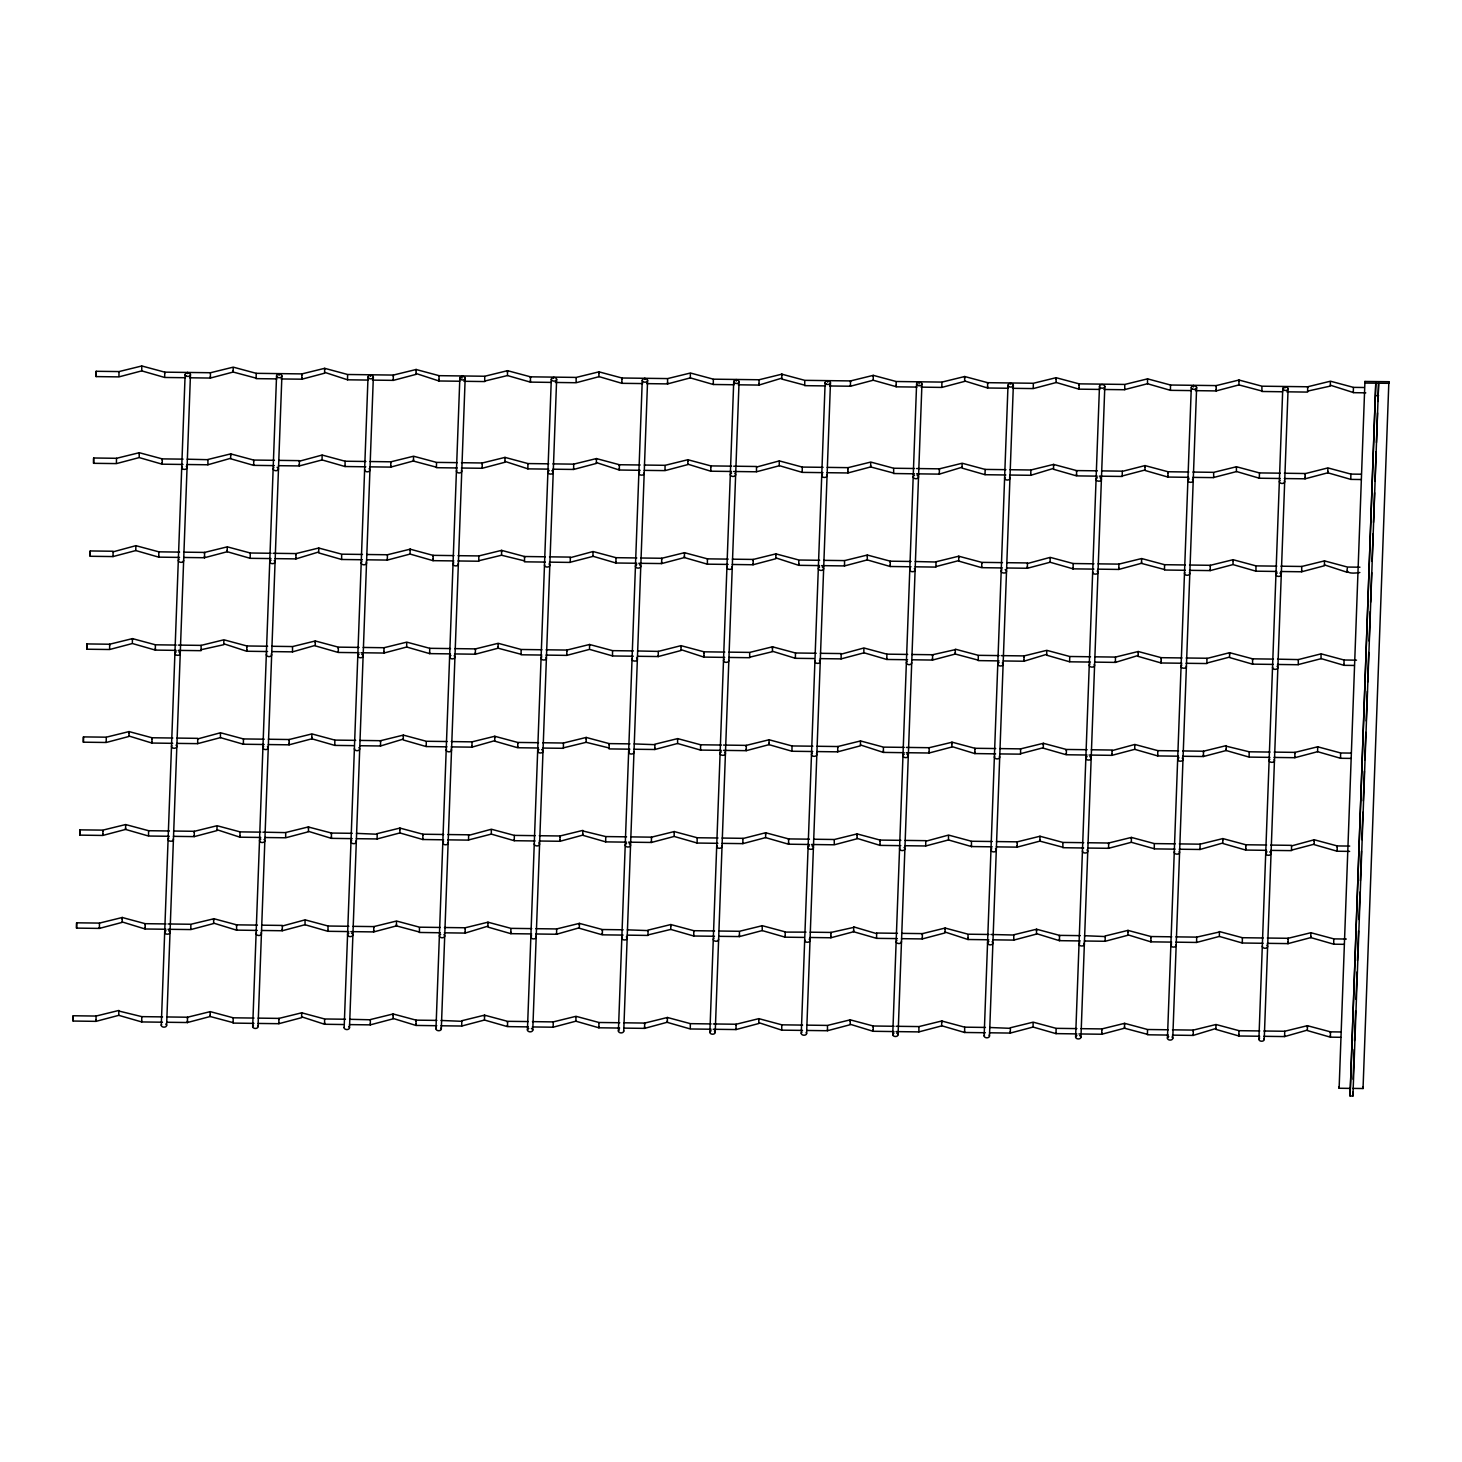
<?xml version="1.0" encoding="UTF-8"?>
<svg xmlns="http://www.w3.org/2000/svg" width="1462" height="1462" viewBox="0 0 1462 1462"><rect width="100%" height="100%" fill="white"/><g stroke="black" fill="none" stroke-linecap="round" stroke-linejoin="round"><path stroke-width="1.5" d="M1350.066 1095.988L1375.779 383.19L1350.066 1095.988L1352.917 1096.025L1378.629 383.208L1377.953 401.465M86.751 646.314L86.843 643.92L86.77 649.219L109.632 649.512L132.384 643.518L155.338 650.097L176.116 650.371M183.024 459.141L162.245 458.885L139.274 452.708L116.521 458.3L93.678 457.99L93.55 461.097L93.586 463.308L116.448 463.6L139.201 457.588L162.154 464.185L182.951 464.459M122.241 917.496L122.187 922.376L99.398 928.407L76.536 928.114L76.609 922.814L99.489 923.089L122.241 917.496L145.195 923.673L165.974 923.947M128.967 733.156L129.058 731.585L129.003 736.446L106.214 742.477L83.371 742.184L83.425 736.903L106.306 737.177L129.058 731.585L152.011 737.762L172.79 738.018M257.422 925.117L236.625 924.843L213.671 918.666L213.616 923.545L190.828 929.576L167.984 929.284M461.955 378.183L461.864 376.556M644.34 465.044L665.119 465.318L687.871 459.726L687.816 464.587L665.046 470.618L644.267 470.362M806.75 1025.136L827.529 1025.41L850.299 1019.818L850.226 1024.698L827.455 1030.728L806.677 1030.454M813.566 839.225L834.363 839.499L857.116 833.907L857.043 838.768L834.272 844.798L811.41 844.506M919.123 384.031L919.031 382.404M96.09 373.669L96.181 371.293L119.043 371.567L141.814 365.975L164.767 372.152L210.491 372.737L233.244 367.145L256.197 373.322L301.921 373.906L324.674 368.314L347.627 374.491L393.351 375.076L416.103 369.502L439.057 375.661L484.781 376.246L507.533 370.672L530.505 376.83L576.211 377.415L598.963 371.841L621.935 378L667.641 378.585L690.411 373.011L713.365 379.17L759.089 379.755L781.841 374.181L804.794 380.339L850.518 380.924L873.271 375.35L896.224 381.509L941.948 382.094L964.701 376.52L987.654 382.678L1033.378 383.263L1056.131 377.689L1056.076 382.551L1033.305 388.581L1012.526 388.307M73.118 1018.155L73.191 1015.779M73.246 1018.667L73.155 1021.043L95.999 1021.353L118.751 1015.341L141.704 1021.938L162.483 1022.212M79.935 832.225L80.008 829.868L102.888 830.124L125.641 824.55L148.612 830.708L169.391 830.983M80.063 832.755L79.971 835.131L102.815 835.442L125.568 829.429L148.521 836.026L169.3 836.282M86.879 646.844L86.788 649.201M93.568 460.384L93.659 458.026M93.696 460.914L93.605 463.29M96.218 374.199L96.108 376.593L118.97 376.885L141.723 370.873L164.694 377.47L185.473 377.726M102.779 833.888C102.852 838.475 103.053 827.547 102.815 831.238M189.621 377.781L210.4 378.055L233.171 372.042L233.189 367.693M626.467 842.149L605.688 841.874L582.735 835.277L582.808 830.398L560.056 835.972L539.277 835.716M723.398 750.371L746.241 750.664L746.333 745.364L769.085 739.772L792.038 745.949L812.835 746.205M989.536 1032.793L1010.315 1033.067L1010.406 1027.749L1033.159 1022.157L1056.112 1028.334L1076.891 1028.608M1181.881 663.236L1161.102 662.98L1161.193 657.662L1138.222 651.504L1115.469 657.078L1094.691 656.822M1195.386 390.646L1216.165 390.921L1216.238 385.602L1238.99 380.029L1261.962 386.187L1307.686 386.772L1330.438 381.198L1353.392 387.357L1363.79 387.503M1269.911 757.371L1249.133 757.097L1226.179 750.518L1226.252 745.62L1203.5 751.212L1182.721 750.938M1284.294 478.549L1305.073 478.805L1305.164 473.651L1327.916 467.913L1350.87 474.09L1361.268 474.218M1305.036 477.252L1305.073 478.805L1327.825 472.793L1327.861 468.461M109.595 648.561L109.705 644.212L132.457 638.62L155.429 644.797L176.208 645.071M116.412 462.632L116.521 458.3M122.15 919.086L122.223 917.533M164.658 376.502L164.767 372.152L164.694 373.249M178.2 650.389L201.062 650.681L201.135 645.382L223.905 639.789L246.859 645.966L267.637 646.241M213.58 920.256L213.69 918.812L190.919 924.258L168.057 923.966M173.466 836.337L194.245 836.611L216.997 830.599L217.016 826.724M201.025 649.731L223.814 644.687L223.832 640.813M230.63 455.45L230.704 453.896L253.675 460.055L274.454 460.311M308.427 828.461L308.5 826.907M315.244 642.549L315.317 640.977L338.289 647.136L359.067 647.41M362.393 559.745L341.615 559.489L318.661 552.892L318.734 548.012L295.982 553.586L273.12 553.294M349.509 1024.606L370.288 1024.862L370.379 1019.562L393.132 1013.97L416.085 1020.147L436.864 1020.403M359.743 745.73L380.522 745.985L380.595 740.686L403.348 735.094L426.319 741.271L447.098 741.526M393.04 1015.56L393.114 1013.988L393.077 1018.831L370.288 1024.862L370.251 1023.912M399.857 829.63L399.93 828.077L422.902 834.217L443.68 834.491M444.357 932.811L465.135 933.085L465.208 927.767L487.961 922.193L510.932 928.352L531.711 928.626M484.47 1016.73L484.543 1015.158L507.515 1021.317L528.294 1021.572M531.638 933.926L510.841 933.67L487.888 927.072L487.961 922.193L487.906 923.198M494.704 737.835L494.777 736.281L517.749 742.44L538.528 742.696M501.521 551.923L501.594 550.37L524.566 556.51L545.344 556.784M507.46 372.243L507.515 370.69L507.478 375.533M545.271 562.084L524.492 561.828L524.566 556.51L524.492 557.625M579.317 924.934L579.391 923.381L602.362 929.521L623.141 929.795M586.134 739.004L586.207 737.451L609.179 743.61L629.958 743.866M598.89 373.413L598.945 371.86L598.908 376.703L576.138 382.733L555.359 382.459M670.747 926.104L670.82 924.551L693.792 930.691L714.571 930.965M687.798 461.298L687.853 459.744M714.498 936.265L693.719 936.009L693.792 930.691L693.719 931.787M765.595 834.309L765.668 832.755L788.639 838.914L809.418 839.17M772.411 648.397L772.503 646.807L749.732 652.399L728.953 652.143M803.844 937.416L785.149 937.179L785.222 931.861L762.269 925.702L739.516 931.276L718.737 931.02M821.644 565.63L844.506 565.922L844.579 560.604L867.332 555.03L890.303 561.189L911.082 561.463M850.208 1021.408L850.281 1019.855L873.253 1025.995L894.031 1026.269M857.024 835.478L857.097 833.925M916.491 473.834L939.335 474.127L939.426 468.827L962.179 463.235L985.132 469.412L1005.911 469.667M941.638 1022.578L941.711 1021.024M951.872 743.701L951.926 742.129L974.916 748.288L995.695 748.544M958.688 557.771L958.743 556.218L981.733 562.358L1002.512 562.632M1005.838 474.986L985.059 474.711L962.106 468.114L962.106 464.24M964.609 378.091L964.682 376.538L964.646 381.381L941.857 387.412L921.078 387.138M992.954 939.828L1013.733 940.103L1013.806 934.785L1036.558 929.211L1059.53 935.369L1080.308 935.643M1036.485 930.782L1036.558 929.229L1036.503 934.072L1013.733 940.103L1013.696 939.134M1043.301 744.871L1043.375 743.299L1066.346 749.458L1087.125 749.714M1090.451 662.067L1069.672 661.811L1046.719 655.214L1046.719 651.339M1097.268 476.155L1076.489 475.881L1053.535 469.284L1053.609 464.404L1030.856 469.996L1010.078 469.722M1056.057 379.261L1056.112 377.708L1079.102 383.848L1124.808 384.433L1147.56 378.859L1170.532 385.018L1216.238 385.602L1216.165 386.717M1087.783 848.051L1108.58 848.307L1108.653 843.007L1131.405 837.415L1154.377 843.592L1175.156 843.848M1094.618 662.122L1115.396 662.396L1115.469 657.078M1127.915 931.952L1127.988 930.399L1150.959 936.539L1171.738 936.813M1144.965 467.146L1145.02 465.592L1168.01 471.751L1188.789 472.007M1188.697 477.325L1167.919 477.051L1168.01 471.751L1167.937 472.847M1179.231 849.221L1200.01 849.477L1200.083 844.177L1222.835 838.585L1245.807 844.762L1266.585 845.018M1259.677 1036.247L1238.899 1035.991L1215.945 1029.394L1215.945 1025.52M1222.762 840.157L1222.817 838.603L1222.762 843.464L1245.715 850.062L1266.494 850.336M1229.579 654.245L1229.633 652.692L1252.623 658.832L1273.402 659.106M1273.311 664.406L1252.532 664.15L1252.623 658.832L1252.55 659.929M1280.127 478.494L1259.349 478.22L1259.44 472.92L1236.468 466.743L1213.716 472.336L1192.937 472.062M1286.816 391.816L1307.595 392.09L1307.686 386.772L1307.595 387.887M1307.375 1027.256L1307.43 1025.703L1330.42 1031.843L1340.8 1031.971M1314.192 841.326L1314.265 839.773L1337.237 845.931L1349.7 846.078M1307.558 391.122L1330.365 386.078L1330.365 382.203M109.632 645.309L109.687 644.23L86.843 643.92M106.196 742.002L106.269 737.396M132.402 639.643L132.439 638.638L132.366 642.622M139.219 453.713L139.255 452.727L139.182 456.711M145.122 924.77L145.195 923.673M151.938 738.858L151.993 737.78L151.957 743.043L172.717 743.336M162.172 459.982C162.41 456.418 162.209 467.474 162.136 462.632M161.277 1025.301L185.126 374.583M166.613 1025.355L190.462 374.637M187.428 1018.32L187.483 1017.241L210.254 1011.631L233.226 1017.808L254.004 1018.064M194.245 832.408L194.3 831.33L217.07 825.719L240.042 831.878L260.821 832.152M204.479 553.513L204.534 552.435L227.304 546.843L250.276 553.001L271.055 553.276M187.099 464.514L207.878 464.77L207.951 459.47L230.722 453.878L230.63 458.757L253.602 465.355L274.381 465.629M210.199 1012.654L210.254 1011.631M276.903 378.896L256.124 378.64L256.197 373.322M236.552 925.939L236.606 924.861L236.57 930.124L257.33 930.417M246.786 647.063L246.84 645.985L246.804 651.248L267.564 651.54M253.602 461.151C253.803 457.661 253.712 467.474 253.566 464.386M252.688 1026.598L276.556 375.88M278.986 374.711L279.041 373.632L279.096 375.167M258.025 1026.653L281.892 375.935M301.848 375.003L301.903 373.925L301.848 379.188L281.051 378.95M278.858 1019.489L278.931 1018.411L301.702 1012.801L324.655 1018.977L345.434 1019.233M289.092 740.613L289.147 739.534L311.918 733.924L334.889 740.101L355.668 740.357M295.909 554.683L295.964 553.623L295.927 558.886L275.13 558.63M324.601 369.338L324.655 368.351L324.619 373.194L301.83 379.225L301.793 377.671M301.629 1013.824L301.684 1012.819L301.629 1017.662L278.858 1023.692L258.08 1023.437M318.661 549.018L318.716 548.031L341.706 554.171L362.485 554.445M264.896 837.507L285.675 837.781L308.445 831.768L308.519 827.035L331.472 833.048L352.251 833.322M358.994 652.71L338.215 652.454L315.262 645.857L315.335 640.959L292.583 646.551L271.804 646.277M331.399 834.162L331.454 833.084L331.417 838.347L352.178 838.64M338.215 648.233C338.416 644.742 338.325 654.556 338.179 651.485M344.155 1027.731L368.022 377.013M349.491 1027.786L373.34 377.068M393.278 376.173L393.333 375.094L393.278 380.358L372.481 380.12M373.705 927.694L373.76 926.616L396.531 921.023L419.503 927.182L440.281 927.456M356.326 838.676L377.105 838.95L377.196 833.632L399.948 828.059L399.894 832.92M380.522 741.782L380.577 740.704L359.816 740.412M369.959 466.853L390.738 467.109L390.811 461.828L413.582 456.217L436.535 462.394L457.314 462.65M416.03 370.507L416.085 369.52M403.293 736.099L403.329 735.112L403.274 739.973L426.228 746.57L447.006 746.844M410.109 550.187L410.146 549.2M416.012 1021.244L416.067 1020.165L416.03 1025.429L436.791 1025.721M422.829 835.332L422.883 834.254L422.847 839.517L443.607 839.809M433.063 556.455L433.117 555.377L410.164 549.182L387.412 554.756L366.633 554.5M457.24 467.968L436.462 467.694L436.498 462.613M435.968 1028.864L459.836 378.146M441.305 1028.919L465.172 378.201M463.929 381.29L484.708 381.564L484.744 376.465M440.939 1025.776L461.718 1026.032L461.809 1020.732L484.562 1015.14L484.489 1020.037L507.442 1026.616L528.221 1026.891M465.135 928.863L465.19 927.785M454.572 653.934L475.351 654.208L475.424 648.909L498.195 643.298L521.148 649.475L541.945 649.749M482.186 464.075L482.241 462.997L505.011 457.387L527.983 463.564L548.762 463.82M538.455 748.014L517.676 747.74L494.704 741.143L494.777 736.263L472.025 741.855L451.246 741.581M504.938 458.392L504.993 457.405L504.957 462.248L482.186 468.279L461.389 468.023M530.432 377.927L530.487 376.849L530.432 382.112L551.192 382.404M507.442 1022.413C507.643 1018.923 507.552 1028.736 507.405 1025.666M517.676 743.537C517.913 739.955 517.712 751.121 517.639 746.187M541.854 655.049L521.075 654.793L521.112 649.695M527.435 1029.997L551.302 379.279M532.771 1030.052L556.638 379.334M576.101 382.24L576.156 378.018M559.983 837.086L560.037 836.008L560.001 841.271L539.204 841.015M566.799 651.157L566.854 650.078M623.068 935.095L602.289 934.839L579.336 928.242L579.409 923.363L556.657 928.937L535.86 928.681M589.552 645.491L589.606 644.504L612.596 650.645L633.375 650.919M596.368 459.561L596.423 458.575L619.413 464.733L640.192 464.989M621.862 379.097L621.917 378.018M602.289 930.618C602.527 927.054 602.326 938.111 602.253 933.286M609.106 744.706L609.161 743.628L609.106 748.909L629.884 749.184M619.34 465.83L619.395 464.752L619.34 470.015L640.1 470.307M618.408 1031.075L642.257 380.358M644.705 379.389L644.779 378.311L644.815 379.261M623.744 1031.13L647.593 380.412M623.817 1028.115L644.596 1028.371L644.651 1023.089L667.421 1017.479L690.393 1023.656L711.172 1023.93M628.55 842.167L651.412 842.459L651.467 837.178L674.238 831.567L697.21 837.744L717.988 838M661.646 559.379L661.701 558.301L684.472 552.691L707.425 558.85L728.204 559.124M667.348 1018.502L667.403 1017.497L667.348 1022.377L690.302 1028.974L711.08 1029.23M674.165 832.572L674.22 831.586M681 646.661L681.036 645.674L704.026 651.814L724.805 652.089M703.953 652.911L704.008 651.833L703.953 657.096L724.713 657.388M710.77 466.999L710.843 465.903L687.871 459.726M690.283 1028.48L690.338 1024.241M709.874 1032.355L733.723 381.637M736.154 380.559L736.208 379.48L736.263 381.015M715.21 1032.41L739.059 381.692M738.219 384.798L758.997 385.073L759.089 379.755M713.164 1029.266L736.026 1029.559L736.08 1024.259L758.851 1018.648L781.823 1024.825L802.601 1025.1M746.26 746.461L746.314 745.382L723.471 745.072M753.076 560.549L753.131 559.471L775.902 553.86L798.873 560.019L819.652 560.293M728.88 657.443L749.659 657.717L749.695 652.619M781.768 375.186L781.823 374.199M758.796 1019.672L758.851 1018.667L758.796 1023.51L736.026 1029.559L735.989 1028.59M775.829 554.866L775.883 553.879M825.5 385.913L804.721 385.657L804.74 380.942M788.566 840.01L788.621 838.932L788.566 844.195L809.345 844.488M814.078 658.54L795.383 658.302L795.456 652.984L772.503 646.807M801.267 1033.36L825.135 382.642M806.604 1033.433L830.471 382.697M850.445 382.021L850.5 380.961L850.445 386.224L829.648 385.968M830.873 933.56L830.928 932.482M837.689 747.63L837.744 746.552L860.515 740.942L883.487 747.119L904.265 747.374M847.905 468.754L847.978 467.676L870.749 462.065L893.702 468.242L914.481 468.498M834.254 844.305L834.29 840.083M873.198 376.355L873.253 375.368L873.234 380.029M860.442 741.965L860.497 740.96L860.46 745.803L837.689 751.833L816.911 751.578M867.258 556.035L867.313 555.048L867.277 559.891M873.179 1027.092L873.234 1026.013L873.198 1031.277L893.958 1031.569M879.996 841.18L880.051 840.102M890.23 562.303L890.285 561.225L890.23 566.488L910.99 566.781M892.734 1034.657L916.601 383.939M898.07 1034.712L921.937 383.994M922.303 934.73L922.358 933.651L945.128 928.041L968.1 934.2L988.879 934.474M932.537 655.835L932.592 654.757M939.353 469.923L939.408 468.845L916.564 468.534M915.157 566.817L935.936 567.092L936.009 561.773L958.761 556.2L958.688 561.079L981.642 567.676L1002.42 567.95M945.055 929.046L945.11 928.059L945.073 932.902L922.303 938.933L901.524 938.659M906.257 752.711L929.119 753.003L951.872 747.009L951.963 742.257L929.192 747.703L906.33 747.411M987.581 383.793L987.636 382.715M985.388 1032.739L964.609 1032.483L964.682 1027.165L941.729 1020.988L918.977 1026.58L896.115 1026.287M974.843 749.385L974.898 748.306L974.843 753.57L995.604 753.862M981.66 563.473C981.861 559.983 981.751 569.796 981.623 566.708M984.145 1035.955L1008.012 385.237M989.482 1036.01L1013.349 385.292M1017.15 842.934L1017.205 841.856L1039.975 836.246L1062.929 842.423L1083.726 842.679M1023.967 657.005L1024.021 655.926L1046.792 650.334L1069.745 656.493L1090.542 656.767M1053.535 465.428L1053.59 464.423L1076.58 470.581L1097.359 470.837M1087.052 755.032L1066.255 754.757L1043.301 748.178L1043.375 743.281L1020.622 748.873L999.844 748.599M1079.011 384.963L1079.084 383.885L1079.047 388.947M1059.457 936.484L1059.511 935.406L1059.457 940.669L1080.235 940.943M1066.273 750.554C1066.474 747.064 1066.365 756.877 1066.237 753.807M1076.489 471.678C1076.726 468.096 1076.525 479.262 1076.452 474.328M1075.612 1037.088L1099.479 386.37M1080.948 1037.143L1104.815 386.425M1101.763 1030.016L1101.818 1028.937L1124.589 1023.327L1147.56 1029.504L1168.339 1029.778M1105.144 940.779L1105.235 935.954L1128.006 930.38L1127.933 935.241L1105.162 941.272L1084.384 940.998M1108.58 844.104L1108.635 843.026L1087.874 842.733M1098.017 569.157L1118.795 569.431L1118.887 564.113L1141.639 558.539L1164.593 564.697L1185.371 564.972M1124.516 1024.35L1124.57 1023.363L1124.534 1028.206L1101.763 1034.237L1078.901 1033.945M1131.332 838.42L1131.387 837.434L1131.35 842.276M1138.149 652.509L1138.204 651.522L1138.149 656.383L1161.102 662.98L1161.066 661.427M1150.886 937.654L1150.941 936.575L1150.905 941.839L1171.665 942.113M1161.102 658.759L1161.175 657.681L1181.972 657.937M1185.298 570.29L1164.52 570.016L1164.556 564.935M1167.444 1038.221L1191.292 387.503M1193.303 386.425L1193.376 385.347L1193.431 386.863M1172.762 1038.294L1196.629 387.558M1193.193 1031.185L1193.248 1030.107L1216.018 1024.496L1238.99 1030.673L1259.769 1030.948M1203.427 752.309L1203.5 751.212M1189.447 570.326L1210.225 570.6L1210.298 565.319L1233.069 559.708L1256.022 565.885L1276.801 566.141M1238.935 381.034L1238.99 380.047L1238.935 384.89M1232.996 560.714L1233.051 559.727L1233.033 564.387M1245.734 845.858C1245.971 842.276 1245.77 853.442 1245.679 848.508M1249.096 756.622L1249.206 751.797L1226.198 746.168M1258.892 1039.354L1282.759 388.636M1264.228 1039.409L1288.095 388.691M1288.04 939.408L1288.113 938.293L1310.866 932.719L1333.819 938.878L1346.301 939.043M1294.857 753.478L1294.912 752.4L1317.682 746.79L1340.636 752.967L1351.034 753.094M1305.073 474.602L1305.127 473.524L1284.367 473.231M1340.727 1037.289L1330.329 1037.161L1307.375 1030.564L1307.448 1025.666L1284.696 1031.258L1263.917 1031.002M1317.609 747.813L1317.664 746.808L1317.609 751.687L1340.563 758.285L1350.961 758.412M1324.426 561.883L1324.481 560.896L1347.452 567.055L1359.934 567.201M1330.347 1032.94C1330.584 1029.358 1330.383 1040.542 1330.292 1035.608M1337.163 847.028L1337.218 845.95L1337.163 851.213M1347.379 568.151C1346.009 572.336 1349.024 574.146 1359.843 572.519M1361.177 479.536L1350.797 479.39L1350.87 474.09M1349.919 1088.386L1339.119 1088.258L1364.941 381.454L1388.863 381.71L1388.9 383.318L1364.978 383.062L1364.941 381.454M1353.099 1079.285L1354.196 1049.606M1354.525 1040.487L1355.621 1010.809M1356.023 999.405L1357.028 972.011M1357.449 960.607L1358.545 930.928M1358.966 919.525L1359.971 892.131M1360.391 880.727L1361.469 851.067M1361.89 839.645L1362.895 812.269M1363.315 800.847L1364.393 771.187M1364.814 759.765L1365.819 732.389M1366.239 720.967L1367.335 691.307M1367.664 682.169L1368.743 652.509M1369.163 641.105L1370.259 611.427M1370.588 602.307L1371.685 572.629M1372.105 561.225L1373.11 533.831M1373.512 522.427L1374.609 492.749M1375.029 481.345L1376.107 451.685M1376.455 442.547L1377.533 412.887M1352.77 1088.404L1363.041 1088.514L1388.863 381.71M118.989 372.152L118.952 376.392M113.067 551.85L135.875 545.673L158.828 551.832L179.607 552.106M141.759 370.654L141.777 366.194M135.82 546.203L135.82 550.534M118.769 1011.01L141.796 1016.638L162.574 1016.894M155.374 645.382L155.356 650.078L155.301 648.543M187.611 372.463L187.556 373.541L187.629 372.445M210.418 373.34L210.418 378.018L210.364 376.502M183.682 557.461L204.461 557.735L204.57 555.341L204.552 552.417L183.773 552.161M197.681 738.931L220.488 732.754L243.441 738.931L264.238 739.187M190.864 924.861L190.809 929.083M227.25 547.373L227.231 551.722L250.185 558.32L270.963 558.575M220.433 733.303L220.433 737.616L197.644 743.646L176.865 743.39M239.987 832.481L239.987 837.178M233.171 1018.393L233.152 1023.089L253.931 1023.382M299.326 461.224L322.152 455.047L345.105 461.224L365.884 461.48M289.129 744.597L289.165 739.516L268.387 739.242M282.294 926.031L305.101 919.854L328.073 926.013L348.851 926.287M311.863 734.472L311.845 738.803L334.798 745.401L353.512 745.638M305.046 920.384L305.046 924.715L282.276 930.746L261.479 930.472M347.572 375.094L347.572 379.773M341.651 554.774L341.633 559.471M324.601 1019.562L324.601 1024.259L343.278 1024.533M361.077 652.746L383.921 653.039L384.013 647.721L406.765 642.129L429.718 648.306L450.497 648.58M377.141 834.235L356.417 833.377M413.527 456.765L413.508 461.097L436.425 467.2M406.71 642.677L406.692 647.026L429.645 653.624L450.424 653.88M396.476 921.553L396.476 925.885L373.705 931.915L350.843 931.623M459.762 381.235L438.984 380.979L439.057 375.661M426.264 741.855L426.228 746.424M419.448 927.785L419.43 932.464L440.19 932.756M468.571 835.405L491.378 829.228L514.332 835.387L535.129 835.661M447.756 839.846L468.534 840.12L468.644 834.966M461.754 1021.317L441.031 1020.458M501.557 555.03L501.612 550.352L478.842 555.925L458.063 555.67M498.14 643.847L498.103 648.05L498.085 646.752M491.323 829.776L491.323 834.089L468.534 839.956M527.91 464.148L527.892 468.863L548.67 469.138M510.878 928.955L510.859 933.651L510.823 932.116M553.239 377.543A2.668 1.827 2.1 0 1 556.547 379.809A2.668 1.827 2.1 0 1 552.106 380.577A2.668 1.827 2.1 0 1 553.239 377.543L553.385 378.091M570.217 557.698L593.042 551.521L615.995 557.68L636.774 557.954M549.42 562.139L570.198 562.413L570.308 560.019L570.29 557.095L549.511 556.839M553.184 1027.183L553.239 1021.901L575.991 1016.309L598.963 1022.486L619.742 1022.742M592.987 552.069L592.987 556.382L570.18 562.249M609.069 747.959L586.152 742.312L586.225 737.433L563.473 743.025L542.676 742.751M582.753 830.946L605.78 836.575L626.558 836.831M575.937 1016.858L575.937 1021.17L553.166 1027.201L532.369 1026.945M636.701 563.254L615.922 562.998L615.995 557.68M612.541 651.23L612.505 655.963L633.284 656.219M605.707 837.159L605.707 841.856M667.586 379.188L667.567 383.903L646.789 383.629M634.033 749.238L654.812 749.494L654.885 744.213L677.655 738.602L700.609 744.779L721.387 745.035M627.216 935.15L647.995 935.424L648.068 930.124L670.839 924.532L670.766 929.412L693.719 936.009L693.682 935.04M690.356 373.541L690.338 377.872L667.567 383.903M677.6 739.151L677.6 743.464L654.812 749.494L654.775 747.941M721.314 750.353L700.536 750.079L700.609 744.779M697.155 838.329L697.118 843.044L717.897 843.318M756.494 467.072L779.319 460.895L802.272 467.072L823.051 467.328M739.461 931.879L739.443 936.575L718.646 936.32M733.613 471.495L756.475 471.787L779.228 465.775L779.283 461.097M762.214 926.232L762.214 930.563L739.425 936.594L739.388 935.04M798.8 560.622L798.8 565.319L819.561 565.593M781.768 1025.41L781.731 1030.143L802.528 1030.399M841.107 654.172L863.932 647.977L886.886 654.154L907.664 654.428M870.694 462.613L870.694 466.926L847.905 472.957L827.126 472.701M863.878 648.525L863.859 652.856L841.089 658.887L820.31 658.613M853.644 927.401L830.946 932.445L810.167 932.189M896.169 382.112L896.151 386.827L916.93 387.083M883.413 747.703L883.413 752.4L904.174 752.692M876.597 933.633L853.698 926.871M925.738 841.253L948.546 835.076L971.499 841.253L992.278 841.509M918.904 1027.165L918.904 1031.861M911.74 659.782L932.518 660.056L955.289 654.044L955.344 649.183L978.316 655.323L999.094 655.597M948.491 835.624L948.491 839.937L925.702 845.968L904.923 845.712M896.023 1031.605L918.885 1031.898L941.656 1025.885L941.729 1020.988M985.041 474.565L985.132 469.412M968.045 934.803L968.027 939.499L988.787 939.774M1010.461 383.574L1010.553 383.939M1033.323 383.866L1033.268 388.088M1027.384 563.546L1050.209 557.369L1073.163 563.528L1093.941 563.802M1023.985 660.988L1024.04 655.908L1001.178 655.616M1010.352 1028.334L989.628 1027.494M1050.155 557.917L1050.118 562.249L1073.09 568.846L1093.868 569.12M1033.104 1022.706L1033.104 1027.037L1010.315 1033.067L1010.279 1031.514M1069.691 657.096L1069.654 661.646M1062.874 843.007L1062.874 847.704L1083.634 847.997M1124.753 385.036L1124.753 389.733L1103.956 389.477M1111.997 750.627L1134.823 744.45L1157.776 750.627L1178.555 750.883M1089.117 755.05L1111.979 755.342L1112.07 750.043L1091.273 749.768M1105.181 936.557L1084.457 935.698M1141.584 559.087L1141.566 563.418L1164.483 569.522M1134.768 744.999L1134.75 749.312L1111.979 755.342M1154.304 844.177L1154.304 848.874L1175.064 849.166M1147.487 1030.107L1147.487 1034.785L1168.248 1035.078M1213.661 472.92L1213.661 477.617L1192.864 477.38M1172.414 1035.133L1193.193 1035.407L1193.284 1033.013L1193.266 1030.089L1172.487 1029.833M1175.813 942.168L1196.592 942.442L1219.363 936.429L1219.418 931.568L1242.389 937.709L1263.168 937.983M1261.907 386.79L1261.907 391.487L1282.667 391.761M1255.968 566.47L1255.949 571.185L1276.728 571.459M1238.935 1031.277L1238.917 1035.955L1238.862 1034.438M1277.477 664.461L1298.256 664.735L1298.347 659.581L1321.081 653.843L1344.053 660.002L1356.517 660.166M1291.458 845.931L1314.265 839.755L1314.192 844.634L1337.145 851.231L1349.627 851.396M1321.045 654.373L1321.027 658.704L1298.238 664.57M1310.811 933.268L1310.793 937.599L1333.746 944.196L1344.126 944.324M1365.782 392.839L1353.319 392.675L1353.41 387.521M1340.581 753.551L1340.563 758.285M1333.764 939.481L1333.709 943.703M96.126 376.556L96.2 371.275M113.031 556.565L113.122 551.247L90.26 550.955L90.187 556.273L113.031 556.565L135.802 550.553L158.755 557.15L179.534 557.406M90.205 556.254L90.26 550.955M83.371 742.166L83.462 737.031M76.554 928.078L76.645 922.961M99.453 923.308L99.416 928.37L99.361 927.438M118.769 1015.322L118.824 1010.461L96.072 1016.053L73.21 1015.761L73.137 1021.061M141.759 1016.858L141.723 1021.92L141.668 1020.988M207.915 459.689L187.173 459.196M204.479 557.716L204.442 556.181M197.644 743.646L197.736 738.347L176.957 738.072M187.447 1022.505L187.501 1017.223L166.723 1016.949M292.546 646.771L292.491 651.869L271.713 651.595M285.638 836.812L285.748 832.499L308.519 826.889M322.115 455.249L322.079 459.927L345.032 466.524L365.811 466.798M334.853 740.32L334.78 744.926M370.453 375.003L370.526 376.337M328.036 926.232L328 931.294L348.76 931.586M370.343 1019.782L349.601 1019.288M478.805 556.163L478.787 561.225L457.99 560.969M527.91 468.845L504.902 461.389M563.418 743.244L563.4 748.306L542.603 748.069M615.941 562.98L615.886 562.029M612.523 655.926L589.552 649.366L566.799 655.378L546.02 655.104M598.927 1022.706L598.872 1027.786L619.65 1028.06M667.586 383.885L667.531 382.35M665.082 465.537L665.009 470.143M658.247 656.511L658.32 651.394L681.054 645.637L681 650.517L658.229 656.548L637.45 656.274M713.328 379.407L713.31 384.469M707.37 564.149L707.425 558.85M700.554 750.061L700.499 749.129M697.136 843.026L674.165 836.447L651.412 842.459L651.376 841.491M742.879 838.548L765.668 832.737L765.613 837.598M827.62 380.869L827.693 382.185M785.185 932.098L806.001 932.135M785.167 937.16L785.112 936.21M841.089 658.887L841.18 653.569L820.383 653.313M827.492 1025.63L827.474 1030.692L827.419 1029.76M893.666 468.461L893.647 473.524L914.408 473.816M941.912 382.331L941.839 386.918M939.353 474.108L939.298 473.176M935.972 562.011L915.23 561.518M925.702 845.968L925.793 840.668L905.015 840.394M978.279 655.543L978.261 660.605L999.021 660.897M971.462 841.472L971.444 846.535M1020.586 749.092L1020.567 754.154L999.77 753.917M1013.769 935.022L990.962 934.492M1073.108 568.828L1073.163 563.528M1056.076 1028.554L1056.057 1033.616L1076.818 1033.908M1122.249 471.385L1145.038 465.574L1144.965 470.453L1167.919 477.051L1167.882 476.1M1124.717 389.586L1147.487 383.738L1147.56 378.859M1111.997 755.324L1111.942 753.789M1108.598 848.289L1108.543 847.339M1206.863 658.485L1229.652 652.673L1229.579 657.553L1252.532 664.15L1252.514 663.181M1236.432 466.945L1236.413 471.605L1213.624 477.489M1193.211 1035.37L1193.156 1034.438M1284.787 386.717L1284.86 388.033M1242.353 937.946L1242.334 943.008L1263.095 943.282M1288.04 943.593L1288.132 938.458M1347.397 572.336L1347.343 570.801M530.377 380.595L530.414 382.149L507.46 375.551L484.671 381.07M207.878 464.77L230.612 458.319M322.079 459.927L299.308 465.939L278.529 465.684M896.115 385.274L896.133 386.662L873.198 380.23L850.427 386.242L850.391 385.274M204.461 557.735L227.231 551.722L227.195 550.297M524.456 560.86L501.521 555.231L478.75 560.75M1261.852 391.012L1238.917 384.908L1216.165 390.921L1216.128 389.367M939.335 474.127L962.069 467.237M292.491 651.869L315.225 645.4M406.692 647.026L383.921 653.039L383.885 651.467M890.175 564.953L890.212 566.507L867.258 559.909L844.506 565.922L844.469 564.953M268.314 744.56L289.092 744.816L311.845 738.803L311.808 737.378M1050.118 562.249L1027.366 568.261L1006.587 567.987M1255.949 571.185L1232.996 564.588L1210.225 570.6L1210.189 569.632M586.152 742.312L563.363 747.85M1003.17 660.952L1023.948 661.226L1046.682 654.318M377.105 838.95L399.875 832.938L422.829 839.535L422.792 838.567M788.53 842.66L788.548 844.214L765.595 837.616L742.842 843.629L722.064 843.373M166.65 1022.267L187.428 1022.523L210.181 1016.51L233.116 1022.632M1317.609 751.687L1294.839 757.7L1274.06 757.426M670.766 929.412L647.977 934.931M1108.58 848.307L1131.332 842.295L1154.267 848.746M461.718 1026.032L484.489 1020.037M1267.243 943.337L1288.022 943.611L1310.793 937.599L1310.756 936.173M1193.193 1035.407L1215.909 1028.499M552.91 463.874L573.689 464.148L596.441 458.556L596.386 463.417L573.616 469.448L552.837 469.192M546.094 649.804L566.872 650.06L589.625 644.468L589.515 648.47M911.831 654.483L932.61 654.738L955.38 649.603M1280.968 566.196L1301.747 566.47L1324.499 560.878L1324.444 565.739L1301.655 571.77L1280.876 571.514M1175.905 936.868L1196.684 937.124L1219.454 931.988M1375.76 395.635L1378.593 395.654M324.564 372.317L347.554 379.809L368.333 380.065M642.622 383.574L621.843 383.318L598.872 376.575M690.32 377.89L713.292 384.488L734.07 384.744M1008.36 388.252L987.581 387.997L964.609 380.942M1056.039 382.423L1079.011 389.166L1099.789 389.422M1191.219 390.592L1170.441 390.336L1147.487 383.738M278.621 460.366L299.399 460.64M370.05 461.535L390.829 461.809L390.866 462.76M461.48 462.705L482.259 462.979L482.186 468.26L482.149 467.31M710.843 465.903L731.621 466.159M733.705 466.195L756.548 466.488L756.457 471.641M827.218 467.383L847.997 467.657L847.905 472.957L847.869 471.404M1101.507 470.892L1122.286 471.166L1122.231 476.448L1099.351 476.173M1259.44 472.92L1280.219 473.176M731.53 471.477L710.751 471.203L687.78 464.167M822.978 472.646L802.199 472.372L779.228 465.629M1009.986 475.04L1030.765 475.296L1053.499 468.407M453.914 555.615L433.136 555.341L433.044 560.659L453.823 560.915M640.941 558.009L661.719 558.265L661.646 563.564L638.784 563.29M732.371 559.178L753.149 559.434L753.168 562.358L753.058 564.752L732.279 564.478M823.8 560.348L844.579 560.604M1006.66 562.687L1027.439 562.943L1027.384 568.243L1027.329 566.708M1098.09 563.857L1118.887 564.113M1189.538 565.026L1210.317 565.301L1210.353 566.251M366.56 559.8L387.339 560.074L410.091 554.061L433.044 560.659L433.008 559.105M661.592 562.029L661.628 563.583L684.399 557.57L707.352 564.168L728.131 564.423M178.291 645.089L201.135 645.382M363.234 647.447L384.013 647.721M454.664 648.616L475.442 648.89L475.479 649.859M637.523 650.974L658.32 651.394M795.456 652.984L816.235 653.258M1186.121 657.991L1206.899 658.247L1206.936 661.171L1206.844 663.547L1186.047 663.291M1277.55 659.161L1298.347 659.581M907.591 659.727L886.813 659.472L863.841 652.728M1354.36 665.448L1343.98 665.32L1321.008 658.576M634.124 743.92L654.921 744.67M816.984 746.26L837.763 746.534L837.689 751.833L837.653 750.883M1249.206 751.797L1269.985 752.071M1274.151 752.108L1294.93 752.382L1294.857 757.663L1294.82 756.731M264.147 744.505L243.368 744.231L220.415 737.634M451.173 746.899L471.952 747.155L494.686 740.704M812.744 751.523L791.965 751.249L769.012 744.651L746.241 750.664L746.205 749.111M1178.482 756.201L1157.703 755.927L1134.75 749.348M1182.63 756.256L1203.409 756.512L1226.179 750.518L1226.143 749.074M173.539 831.037L194.318 831.293L194.245 836.611L194.208 835.643M262.904 832.17L285.766 832.627M447.847 834.546L468.626 834.802M630.707 836.885L651.485 837.159L651.522 838.11M722.137 838.055L742.915 838.329L742.86 843.611L742.806 842.66M857.116 833.907L880.069 840.083L900.848 840.339M996.444 841.564L1017.223 841.838L1017.241 844.744L1017.132 847.138L996.353 846.882M1179.304 843.903L1200.083 844.177M1270.734 845.073L1291.513 845.347L1291.549 848.252L1291.458 850.628L1270.661 850.391M216.979 829.722L239.969 837.196L260.748 837.452M535.037 840.979L514.258 840.705L491.305 834.108M900.775 845.657L879.996 845.383L857.006 838.347M948.472 839.956L971.426 846.553L992.205 846.827M261.57 925.172L282.349 925.428L282.276 930.746L282.239 929.192M353 926.341L373.779 926.597L373.705 931.915L373.669 930.362M444.43 927.511L465.208 927.767M627.308 929.85L648.105 930.6M876.67 933.03L897.449 933.304M901.597 933.359L922.376 933.615L922.303 938.933L922.266 937.964M1267.335 938.037L1288.113 938.293M165.9 929.247L145.122 928.991L122.132 921.937M535.786 933.98L556.565 934.255L579.299 927.785M810.076 937.489L830.873 937.763L853.625 931.751L876.579 938.348L897.357 938.604M258.153 1018.119L278.931 1018.393L278.858 1023.692L278.822 1022.742M532.46 1021.627L553.239 1021.901M623.89 1022.797L644.669 1023.071L644.705 1024.04M713.255 1023.948L736.099 1024.241L736.135 1025.209M964.682 1027.165L985.461 1027.439M1081.058 1028.663L1101.836 1028.919L1101.763 1034.237L1101.727 1032.684M1263.844 1036.302L1284.623 1036.576L1307.357 1030.107M1350.797 479.39L1327.825 472.793L1327.807 471.367M1347.379 572.355L1324.389 564.88M615.922 562.998L592.951 556.254M677.582 743.482L700.536 750.079M1219.363 936.429L1242.316 943.027L1242.28 942.058M762.195 930.581L785.149 937.179M1033.086 1027.055L1056.039 1033.652L1056.003 1032.684M781.731 1030.143L758.76 1022.651M305.028 924.733L327.981 931.331L327.945 930.362M575.918 1021.207L598.872 1027.786L598.835 1026.836M1353.3 392.51L1330.329 385.2M1344.053 660.002L1343.98 665.32L1343.943 664.351M1337.145 851.085L1337.127 850.281M1301.747 566.47L1301.673 571.752L1301.637 570.801M1288.022 943.611L1287.985 942.058M1236.377 471.477L1259.349 478.22L1259.33 477.27M1284.696 1031.258L1284.641 1036.54L1284.586 1035.608M1170.532 385.018L1170.422 389.842M1196.684 937.124L1196.592 942.442M1157.776 750.627L1157.721 755.909L1157.666 754.977M1079.011 389.166L1078.974 388.198M1073.09 568.846L1073.053 567.877M1030.856 469.996L1030.783 475.278L1030.747 474.346M1023.948 661.226L1023.93 660.257M1039.975 836.246L1039.921 841.107L1017.132 847.138L1017.095 845.584M987.654 382.678L987.581 387.997L987.544 386.443M971.426 846.553L971.389 845.584M932.61 654.738L932.518 660.056L932.482 658.503M929.192 747.703L929.119 753.003L929.083 752.053M941.638 1025.739L964.609 1032.483L964.573 1031.514M886.886 654.154L886.831 659.435L886.776 658.503M880.069 840.083L880.014 845.365L879.96 844.415M802.272 467.072L802.218 472.354L802.163 471.422M781.841 374.181L781.768 379.06L804.685 385.164M830.946 932.445L830.891 937.745L830.836 936.21M775.902 553.86L775.847 558.722L753.058 564.752L753.04 563.784M792.038 745.949L791.947 750.774M658.229 656.548L658.192 655.579M674.238 831.567L674.146 835.57M621.935 378L621.862 383.3L621.825 382.35M573.689 464.148L573.634 469.43L573.579 468.48M566.872 650.06L566.817 655.341L566.763 654.409M556.657 928.937L556.583 934.236L556.529 933.286M514.332 835.387L514.258 840.705L514.222 839.736M472.025 741.855L471.97 747.137L471.915 746.205M416.103 369.502L416.049 374.363L393.26 380.394L393.241 379.426M429.718 648.306L429.645 653.624L429.609 652.655M410.164 549.182L410.073 553.166M387.412 554.756L387.357 560.056L387.302 559.105M345.105 461.224L345.032 466.524L344.995 465.556M289.074 744.67L289.056 743.263M250.276 553.001L250.166 557.826M243.441 738.931L243.386 744.213L243.332 743.281M239.969 837.196L239.932 835.643M158.828 551.832L158.773 557.132L158.718 556.181M187.428 1022.523L187.392 1020.969M148.612 830.708L148.503 835.533M80.026 829.831L79.953 835.149M96.072 1016.053L96.017 1021.335L95.962 1019.8M1314.174 844.195L1291.403 850.171M1229.56 657.096L1206.79 663.072M1222.744 843.026L1200.01 849.477L1199.973 848.527M1203.518 751.377L1203.427 756.494L1203.372 754.959M1144.947 470.015L1122.176 475.991M1147.451 1034.328L1124.516 1028.225L1124.479 1026.781M1127.896 934.821L1150.886 941.857L1150.85 940.888M1062.837 847.247L1039.902 841.125L1039.866 839.7M1043.283 747.722L1020.513 753.698M1036.467 933.633L1059.438 940.687L1059.42 939.134M978.206 660.148L955.289 654.044L955.253 652.619M958.67 560.64L935.899 566.598M951.853 746.552L974.825 753.588L974.788 752.035M893.593 473.067L870.676 466.945L870.639 465.519M876.67 933.195L876.56 937.855M853.717 927.018L853.644 931.733L853.589 930.325M850.19 1024.259L873.179 1031.313L873.143 1029.76M772.503 646.953L772.429 651.687L749.622 657.224M772.393 651.248L795.383 658.302L795.346 657.333M769.103 739.918L769.03 744.633L768.975 743.226M710.861 466.049L710.77 471.184L710.733 470.252M684.49 552.837L684.417 557.552L684.362 556.145M521.057 654.3L498.122 648.196L475.351 654.208L475.333 652.655M419.393 932.007L396.458 925.903L396.421 924.477M393.022 1018.411L416.012 1025.447L415.976 1023.893M299.399 460.786L299.326 465.921L299.271 464.386M308.409 831.33L331.399 838.366L331.362 836.812M256.088 378.146L233.171 372.042L233.134 370.617M213.58 923.107L236.552 930.161L236.515 929.192M210.272 1011.777L210.199 1016.492L210.162 1015.085M145.213 923.838L145.14 928.955L145.085 927.438M128.948 736.026L151.938 743.062L151.902 742.111M125.659 824.696L125.586 829.411L125.531 828.004M1363.004 1086.906L1363.041 1088.514M1352.843 1092.205L1352.917 1096.025M1339.082 1086.65L1339.119 1088.258M1138.112 655.488L1115.396 662.396L1115.36 661.427M945.019 932.025L968.008 939.518L967.972 937.964M860.405 744.944L883.395 752.418L883.359 750.865M781.731 378.165L758.997 385.073L758.961 383.519M775.792 557.863L798.782 565.337L798.745 563.784M680.963 649.64L703.935 657.132L703.898 655.579M596.332 462.559L619.321 470.033L619.285 468.48M487.869 926.177L465.135 933.085L465.099 932.116M415.994 373.486L438.984 380.979L438.947 379.426M403.256 739.096L380.522 745.985L380.485 745.035M318.625 551.996L295.909 558.904L295.872 557.936M301.592 1016.803L324.582 1024.277L324.546 1022.724M223.796 643.792L246.786 651.284L246.749 649.713M1141.53 561.993L1141.548 563.272L1118.795 569.431L1118.759 567.877M667.312 1020.933L667.33 1022.23L644.596 1028.371L644.559 1026.817M582.698 833.852L582.717 835.131L559.983 841.29L559.946 839.736M413.472 459.671L413.49 460.95L390.738 467.109L390.701 465.556M271.274 653.898A2.668 1.827 2.1 0 1 269.026 656.621A2.668 1.827 2.1 0 1 266.669 653.861M267.436 746.479A2.668 1.827 2.1 0 1 267.491 749.056A2.668 1.827 2.1 0 1 263.727 749.019A2.668 1.827 2.1 0 1 263.672 746.442M257.641 1025.739A2.668 1.827 2.1 0 1 256.91 1028.133A2.668 1.827 2.1 0 1 253.328 1027.786A2.668 1.827 2.1 0 1 253.438 1025.319M535.805 936.173A2.668 1.827 2.1 0 1 535.074 938.586A2.668 1.827 2.1 0 1 531.492 938.22A2.668 1.827 2.1 0 1 531.601 935.753M538.784 842.843A2.668 1.827 2.1 0 1 537.65 845.877A2.668 1.827 2.1 0 1 534.343 843.611M448.03 842.532A2.668 1.827 2.1 0 1 444.795 844.725A2.668 1.827 2.1 0 1 443.553 841.673M443.9 934.675A2.668 1.827 2.1 0 1 443.79 937.361A2.668 1.827 2.1 0 1 439.879 936.959A2.668 1.827 2.1 0 1 440.683 934.346M551.85 470.709A2.668 1.827 2.1 0 1 552.618 473.469A2.668 1.827 2.1 0 1 548.542 473.414A2.668 1.827 2.1 0 1 549.2 470.673M548.999 563.966A2.668 1.827 2.1 0 1 547.866 567A2.668 1.827 2.1 0 1 544.558 564.734M168.66 930.801A2.668 1.827 2.1 0 1 169.409 933.56A2.668 1.827 2.1 0 1 165.334 933.524A2.668 1.827 2.1 0 1 165.992 930.764M264.037 839.444A2.668 1.827 2.1 0 1 263.909 842.13A2.668 1.827 2.1 0 1 260.017 841.728A2.668 1.827 2.1 0 1 260.803 839.115M261.058 932.774A2.668 1.827 2.1 0 1 258.792 935.497A2.668 1.827 2.1 0 1 256.435 932.738M173.32 838.95A2.668 1.827 2.1 0 1 170.104 841.162A2.668 1.827 2.1 0 1 168.843 838.091M369.137 468.735A2.668 1.827 2.1 0 1 368.004 471.769A2.668 1.827 2.1 0 1 364.696 469.503M366.158 562.066A2.668 1.827 2.1 0 1 365.427 564.478A2.668 1.827 2.1 0 1 361.845 564.113A2.668 1.827 2.1 0 1 361.955 561.646M458.246 563.656A2.668 1.827 2.1 0 1 455.029 565.849A2.668 1.827 2.1 0 1 453.768 562.797M461.389 470.252A2.668 1.827 2.1 0 1 459.123 472.957A2.668 1.827 2.1 0 1 456.765 470.197M355.924 840.961A2.668 1.827 2.1 0 1 355.193 843.355A2.668 1.827 2.1 0 1 351.611 842.989A2.668 1.827 2.1 0 1 351.721 840.522M351.538 933.231A2.668 1.827 2.1 0 1 352.287 935.991A2.668 1.827 2.1 0 1 348.212 935.954A2.668 1.827 2.1 0 1 348.87 933.213M186.259 466.287A2.668 1.827 2.1 0 1 186.46 468.754A2.668 1.827 2.1 0 1 182.896 469.046A2.668 1.827 2.1 0 1 182.074 466.634M183.554 560.074A2.668 1.827 2.1 0 1 180.319 562.285A2.668 1.827 2.1 0 1 179.077 559.215M277.104 467.31A2.668 1.827 2.1 0 1 278.018 469.942A2.668 1.827 2.1 0 1 274.125 470.252A2.668 1.827 2.1 0 1 273.906 467.566M274.253 560.567A2.668 1.827 2.1 0 1 274.143 563.236A2.668 1.827 2.1 0 1 270.232 562.852A2.668 1.827 2.1 0 1 271.037 560.238M546.039 657.297A2.668 1.827 2.1 0 1 545.289 659.691A2.668 1.827 2.1 0 1 541.726 659.344A2.668 1.827 2.1 0 1 541.835 656.877M454.134 655.78A2.668 1.827 2.1 0 1 454.024 658.467A2.668 1.827 2.1 0 1 450.113 658.083A2.668 1.827 2.1 0 1 450.917 655.469M178.876 651.924A2.668 1.827 2.1 0 1 179.643 654.684A2.668 1.827 2.1 0 1 175.55 654.629A2.668 1.827 2.1 0 1 176.208 651.888M440.939 1028.005A2.668 1.827 2.1 0 1 438.673 1030.728A2.668 1.827 2.1 0 1 436.316 1027.969M361.754 654.355A2.668 1.827 2.1 0 1 362.521 657.114A2.668 1.827 2.1 0 1 358.428 657.078A2.668 1.827 2.1 0 1 359.085 654.318M531.4 1028.462A2.668 1.827 2.1 0 1 532.168 1031.222A2.668 1.827 2.1 0 1 528.093 1031.185A2.668 1.827 2.1 0 1 528.732 1028.444M541.634 749.586A2.668 1.827 2.1 0 1 542.402 752.345A2.668 1.827 2.1 0 1 538.308 752.309A2.668 1.827 2.1 0 1 538.966 749.549M176.025 745.181A2.668 1.827 2.1 0 1 176.226 747.63A2.668 1.827 2.1 0 1 172.662 747.923A2.668 1.827 2.1 0 1 171.84 745.51M165.809 1024.058A2.668 1.827 2.1 0 1 166.01 1026.525A2.668 1.827 2.1 0 1 162.446 1026.799A2.668 1.827 2.1 0 1 161.606 1024.387M348.687 1026.488A2.668 1.827 2.1 0 1 347.554 1029.522A2.668 1.827 2.1 0 1 344.228 1027.256M451.155 749.129A2.668 1.827 2.1 0 1 448.907 751.833A2.668 1.827 2.1 0 1 446.531 749.074M358.903 747.612A2.668 1.827 2.1 0 1 357.77 750.646A2.668 1.827 2.1 0 1 354.462 748.38M1274.078 759.619A2.668 1.827 2.1 0 1 1273.347 762.013A2.668 1.827 2.1 0 1 1269.765 761.665A2.668 1.827 2.1 0 1 1269.875 759.198M1186.303 665.978A2.668 1.827 2.1 0 1 1183.087 668.171A2.668 1.827 2.1 0 1 1181.826 665.1M1277.057 666.288A2.668 1.827 2.1 0 1 1275.924 669.322A2.668 1.827 2.1 0 1 1272.616 667.056M1002.311 662.871A2.668 1.827 2.1 0 1 1002.201 665.557A2.668 1.827 2.1 0 1 998.29 665.173A2.668 1.827 2.1 0 1 999.094 662.56M999.332 756.219A2.668 1.827 2.1 0 1 997.084 758.924A2.668 1.827 2.1 0 1 994.727 756.165M636.573 657.991A2.668 1.827 2.1 0 1 636.774 660.458A2.668 1.827 2.1 0 1 633.21 660.733A2.668 1.827 2.1 0 1 632.37 658.32M819.433 660.294A2.668 1.827 2.1 0 1 818.3 663.328A2.668 1.827 2.1 0 1 814.992 661.062M633.868 751.779A2.668 1.827 2.1 0 1 630.634 753.972A2.668 1.827 2.1 0 1 629.391 750.901M724.622 752.236A2.668 1.827 2.1 0 1 724.512 754.922A2.668 1.827 2.1 0 1 720.602 754.538A2.668 1.827 2.1 0 1 721.406 751.907M1089.811 756.676A2.668 1.827 2.1 0 1 1090.579 759.436A2.668 1.827 2.1 0 1 1086.485 759.399A2.668 1.827 2.1 0 1 1087.143 756.64M728.734 660.111A2.668 1.827 2.1 0 1 725.517 662.304A2.668 1.827 2.1 0 1 724.257 659.234M911.612 662.396A2.668 1.827 2.1 0 1 908.377 664.607A2.668 1.827 2.1 0 1 907.134 661.537M906.933 754.246A2.668 1.827 2.1 0 1 907.701 757.005A2.668 1.827 2.1 0 1 903.607 756.95A2.668 1.827 2.1 0 1 904.265 754.209M816.454 753.624A2.668 1.827 2.1 0 1 815.723 756.018A2.668 1.827 2.1 0 1 812.141 755.671A2.668 1.827 2.1 0 1 812.251 753.204M1182.191 758.102A2.668 1.827 2.1 0 1 1182.064 760.788A2.668 1.827 2.1 0 1 1178.171 760.404A2.668 1.827 2.1 0 1 1178.957 757.791M1094.216 664.388A2.668 1.827 2.1 0 1 1093.485 666.782A2.668 1.827 2.1 0 1 1089.903 666.434A2.668 1.827 2.1 0 1 1090.012 663.967M1269.692 851.907A2.668 1.827 2.1 0 1 1270.441 854.667A2.668 1.827 2.1 0 1 1266.366 854.612A2.668 1.827 2.1 0 1 1267.024 851.871M995.494 848.801A2.668 1.827 2.1 0 1 995.549 851.377A2.668 1.827 2.1 0 1 991.784 851.341A2.668 1.827 2.1 0 1 991.729 848.764M629.19 843.611A2.668 1.827 2.1 0 1 629.958 846.37A2.668 1.827 2.1 0 1 625.864 846.334A2.668 1.827 2.1 0 1 626.522 843.592M721.643 845.584A2.668 1.827 2.1 0 1 719.395 848.289A2.668 1.827 2.1 0 1 717.02 845.529M1086.96 849.934A2.668 1.827 2.1 0 1 1085.827 852.967A2.668 1.827 2.1 0 1 1082.52 850.701M904.083 847.503A2.668 1.827 2.1 0 1 904.284 849.952A2.668 1.827 2.1 0 1 900.72 850.244A2.668 1.827 2.1 0 1 899.898 847.832M812.05 845.913A2.668 1.827 2.1 0 1 812.817 848.673A2.668 1.827 2.1 0 1 808.724 848.636A2.668 1.827 2.1 0 1 809.381 845.877M1179.213 851.451A2.668 1.827 2.1 0 1 1176.947 854.155A2.668 1.827 2.1 0 1 1174.589 851.396M1189.428 572.574A2.668 1.827 2.1 0 1 1187.181 575.279A2.668 1.827 2.1 0 1 1184.823 572.519M1279.908 573.031A2.668 1.827 2.1 0 1 1280.675 575.79A2.668 1.827 2.1 0 1 1276.582 575.736A2.668 1.827 2.1 0 1 1277.24 572.994M1005.162 569.632A2.668 1.827 2.1 0 1 1006.075 572.263A2.668 1.827 2.1 0 1 1002.183 572.574A2.668 1.827 2.1 0 1 1001.945 569.888M639.424 564.734A2.668 1.827 2.1 0 1 640.173 567.494A2.668 1.827 2.1 0 1 636.098 567.457A2.668 1.827 2.1 0 1 636.756 564.697M822.284 567.037A2.668 1.827 2.1 0 1 823.051 569.796A2.668 1.827 2.1 0 1 818.958 569.741A2.668 1.827 2.1 0 1 819.615 567M731.877 566.708A2.668 1.827 2.1 0 1 729.611 569.412A2.668 1.827 2.1 0 1 727.254 566.653M914.298 568.608A2.668 1.827 2.1 0 1 914.518 571.075A2.668 1.827 2.1 0 1 910.954 571.368A2.668 1.827 2.1 0 1 910.113 568.956M1097.194 571.057A2.668 1.827 2.1 0 1 1096.043 574.091A2.668 1.827 2.1 0 1 1092.735 571.825M1284.312 480.742A2.668 1.827 2.1 0 1 1283.581 483.136A2.668 1.827 2.1 0 1 1279.999 482.789A2.668 1.827 2.1 0 1 1280.109 480.322M1009.566 477.343A2.668 1.827 2.1 0 1 1007.3 480.048A2.668 1.827 2.1 0 1 1004.942 477.288M644.084 472.902A2.668 1.827 2.1 0 1 640.868 475.095A2.668 1.827 2.1 0 1 639.607 472.025M734.856 473.359A2.668 1.827 2.1 0 1 734.728 476.045A2.668 1.827 2.1 0 1 730.817 475.643A2.668 1.827 2.1 0 1 731.621 473.03M1100.045 477.8A2.668 1.827 2.1 0 1 1100.795 480.559A2.668 1.827 2.1 0 1 1096.719 480.505A2.668 1.827 2.1 0 1 1097.377 477.763M917.149 475.351A2.668 1.827 2.1 0 1 917.917 478.111A2.668 1.827 2.1 0 1 913.841 478.074A2.668 1.827 2.1 0 1 914.499 475.333M826.67 474.748A2.668 1.827 2.1 0 1 825.939 477.142A2.668 1.827 2.1 0 1 822.375 476.795A2.668 1.827 2.1 0 1 822.485 474.328M1192.407 479.225A2.668 1.827 2.1 0 1 1192.298 481.912A2.668 1.827 2.1 0 1 1188.387 481.528A2.668 1.827 2.1 0 1 1189.191 478.896M1263.862 1038.495A2.668 1.827 2.1 0 1 1263.131 1040.907A2.668 1.827 2.1 0 1 1259.55 1040.542A2.668 1.827 2.1 0 1 1259.659 1038.075M1176.069 944.854A2.668 1.827 2.1 0 1 1172.853 947.047A2.668 1.827 2.1 0 1 1171.592 943.995M1266.841 945.165A2.668 1.827 2.1 0 1 1265.708 948.198A2.668 1.827 2.1 0 1 1262.382 945.932M992.095 941.766A2.668 1.827 2.1 0 1 991.967 944.452A2.668 1.827 2.1 0 1 988.056 944.05A2.668 1.827 2.1 0 1 988.86 941.437M989.116 1035.096A2.668 1.827 2.1 0 1 986.85 1037.819A2.668 1.827 2.1 0 1 984.493 1035.059M626.339 936.868A2.668 1.827 2.1 0 1 626.54 939.335A2.668 1.827 2.1 0 1 622.976 939.609A2.668 1.827 2.1 0 1 622.154 937.197M809.199 939.171A2.668 1.827 2.1 0 1 808.066 942.204A2.668 1.827 2.1 0 1 804.758 939.938M623.634 1030.655A2.668 1.827 2.1 0 1 620.418 1032.848A2.668 1.827 2.1 0 1 619.157 1029.796M714.406 1031.112A2.668 1.827 2.1 0 1 714.278 1033.798A2.668 1.827 2.1 0 1 710.368 1033.415A2.668 1.827 2.1 0 1 711.172 1030.801M1079.577 1035.553A2.668 1.827 2.1 0 1 1080.345 1038.312A2.668 1.827 2.1 0 1 1076.27 1038.276A2.668 1.827 2.1 0 1 1076.927 1035.535M718.518 938.988A2.668 1.827 2.1 0 1 715.283 941.181A2.668 1.827 2.1 0 1 714.041 938.111M901.378 941.272A2.668 1.827 2.1 0 1 898.161 943.483A2.668 1.827 2.1 0 1 896.9 940.413M896.699 1033.122A2.668 1.827 2.1 0 1 897.467 1035.882A2.668 1.827 2.1 0 1 893.392 1035.827A2.668 1.827 2.1 0 1 894.031 1033.086M806.22 1032.501A2.668 1.827 2.1 0 1 805.489 1034.913A2.668 1.827 2.1 0 1 801.907 1034.548A2.668 1.827 2.1 0 1 802.017 1032.081M1171.957 1036.978A2.668 1.827 2.1 0 1 1171.848 1039.665A2.668 1.827 2.1 0 1 1167.937 1039.281A2.668 1.827 2.1 0 1 1168.741 1036.668M1083.982 943.264A2.668 1.827 2.1 0 1 1083.251 945.676A2.668 1.827 2.1 0 1 1079.669 945.311A2.668 1.827 2.1 0 1 1079.778 942.844M1101.891 384.744L1101.891 384.744M460.64 379.444A2.668 1.827 2.1 0 0 465.08 378.676A2.668 1.827 2.1 0 0 461.773 376.41A2.668 1.827 2.1 0 0 460.64 379.444M368.826 378.311A2.668 1.827 2.1 0 0 373.267 377.543A2.668 1.827 2.1 0 0 369.959 375.277A2.668 1.827 2.1 0 0 368.826 378.311M185.948 375.88A2.668 1.827 2.1 0 0 190.389 375.113A2.668 1.827 2.1 0 0 187.081 372.828A2.668 1.827 2.1 0 0 185.948 375.88M277.36 377.178A2.668 1.827 2.1 0 0 281.8 376.41A2.668 1.827 2.1 0 0 278.493 374.144A2.668 1.827 2.1 0 0 277.36 377.178M1283.563 389.934A2.668 1.827 2.1 0 0 1288.004 389.166A2.668 1.827 2.1 0 0 1284.696 386.9A2.668 1.827 2.1 0 0 1283.563 389.934M1192.097 388.801A2.668 1.827 2.1 0 0 1196.556 388.033A2.668 1.827 2.1 0 0 1193.23 385.767A2.668 1.827 2.1 0 0 1192.097 388.801M1008.817 386.535A2.668 1.827 2.1 0 0 1013.257 385.767A2.668 1.827 2.1 0 0 1009.95 383.501A2.668 1.827 2.1 0 0 1008.817 386.535M643.079 381.655A2.668 1.827 2.1 0 0 647.52 380.888A2.668 1.827 2.1 0 0 644.212 378.603A2.668 1.827 2.1 0 0 643.079 381.655M825.939 383.939A2.668 1.827 2.1 0 0 830.379 383.172A2.668 1.827 2.1 0 0 827.072 380.906A2.668 1.827 2.1 0 0 825.939 383.939M734.545 382.934A2.668 1.827 2.1 0 0 738.986 382.167A2.668 1.827 2.1 0 0 735.678 379.901A2.668 1.827 2.1 0 0 734.545 382.934M917.405 385.237A2.668 1.827 2.1 0 0 921.846 384.469A2.668 1.827 2.1 0 0 918.538 382.203A2.668 1.827 2.1 0 0 917.405 385.237M1100.283 387.668A2.668 1.827 2.1 0 0 1104.724 386.9A2.668 1.827 2.1 0 0 1101.416 384.634A2.668 1.827 2.1 0 0 1100.283 387.668"/></g></svg>
